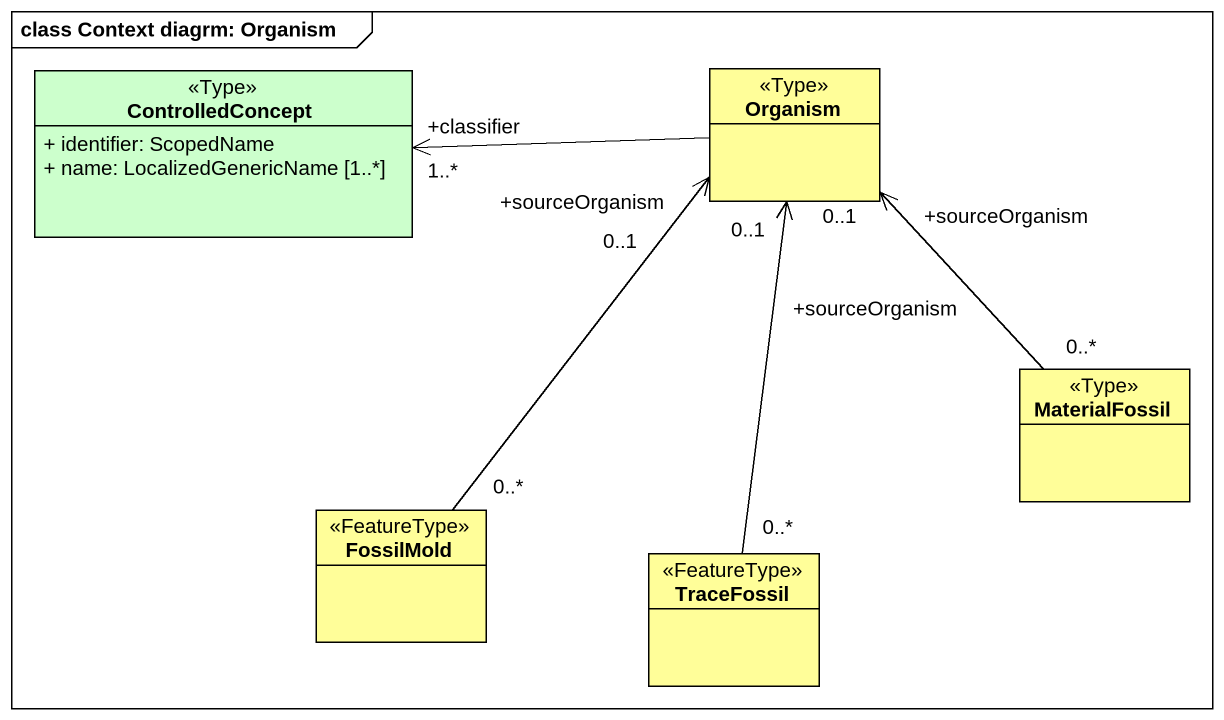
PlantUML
@startuml
mainframe class Context diagrm: Organism
hide circle
hide empty members
skinparam classAttributeIconSize 0
class ControlledConcept <<Type>> #CCFFCC {
  + identifier: ScopedName
  + name: LocalizedGenericName [1..*]
}
class Organism <<Type>> #FFFE99
class MaterialFossil <<Type>> #FFFE99
class FossilMold <<FeatureType>> #FFFE99
class TraceFossil <<FeatureType>> #FFFE99
Organism -left-> "+classifier\n1..*" ControlledConcept
MaterialFossil "0..*" -up-> "+sourceOrganism\n0..1" Organism
FossilMold "0..*" -up-> "+sourceOrganism\n0..1" Organism
TraceFossil "0..*" -up-> "+sourceOrganism\n0..1" Organism
@enduml
